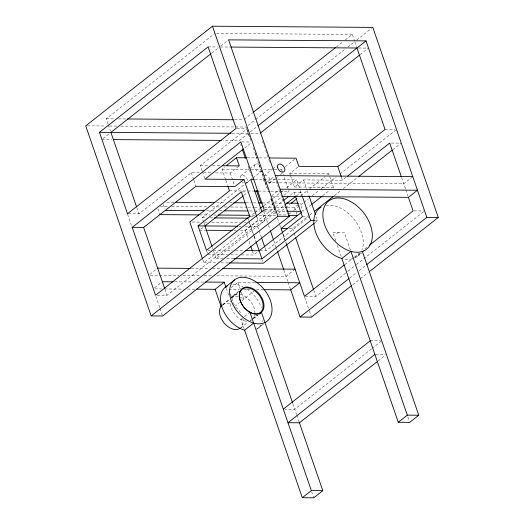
<?xml version="1.0" encoding="UTF-8"?>
<svg xmlns="http://www.w3.org/2000/svg" width="524" height="524" viewBox="0 0 524 524"><rect width="100%" height="100%" fill="white"/><g stroke="black" fill="none" stroke-linecap="round" stroke-linejoin="round"><path stroke-width="0.39" stroke-dasharray="2.62 1.97" d="M108.055 124.096L106.241 118.817L214.873 33.405M103.071 138.565L109.103 133.817M211.84 53.042L218.908 47.488M220.755 46.033L228.602 39.863M244.322 119.334L252.679 112.765M336.244 47.062L342.67 42.005M345.244 39.981L352.318 34.427L354.65 41.213M248.009 125.524L255.083 119.963M255.732 119.459L345.159 49.145M347.733 47.121L354.165 42.064M356.739 40.04L371.536 28.401M128.328 213.772L138.965 213.851L191.286 172.71L199.402 172.769M202.159 170.87L200.345 165.591L246.961 128.937M246.797 128.891L248.35 133.417L239.298 140.537L222.936 140.412M250.282 131.897L257.349 126.343M360.086 54.653L368.444 48.084M244.61 148.037L251.638 142.515M225.602 179.614L221.993 169.128L224.514 167.143M215.626 172.894L230.233 172.999L239.285 165.885M240.922 175.704L249.11 169.265M249.738 168.774L255.404 164.313M203.653 222.248L202.126 217.807L244.531 184.461M245.16 183.963L250.197 180.007M246.634 182.915L252.299 178.455M252.935 177.964L261.122 171.525M263.827 175.874L272.015 169.435M272.644 168.944L276.423 165.97M200.705 229.27L204.327 226.427M243.745 195.426L247.564 192.426M279.921 169.553L281.552 169.566L282.809 168.577M285.331 166.599L294.776 159.172M149.812 274.327L156.453 269.107M267.502 181.795L274.144 176.575M269.539 183.079L275.211 178.625M275.84 178.134L277.727 176.647M280.248 174.662L282.764 172.684M290.309 174.951L289.785 173.444L298.235 166.802M154.488 287.905L161.733 282.207M271.576 195.845L278.82 190.147M254.579 212.927L251.559 215.298L254.612 215.318M255.181 212.449L260.133 208.552M263.913 205.585L272.722 198.662M273.351 198.164L284.047 189.754M286.569 187.775L296.643 179.85L300.082 189.839M264.489 210.583L273.928 203.161M274.556 202.67L281.48 197.227M283.995 195.249L289.032 191.293L283.615 175.56M290.565 175.704L294.462 187.022L303.514 179.902L342.454 180.191L346.927 176.673M202.788 259.681L203.843 262.753L257.985 220.185L264.856 220.237L262.21 212.554M240.405 230.527L245.311 230.56L274.923 207.275M275.558 206.777L283.196 200.771M290.198 195.269L294.016 192.269L300.887 192.315L301.942 195.373M157.193 295.235L167.012 295.313L274.36 210.903M213.589 251.094L216.15 258.535L264.856 220.237M245.016 226.25L257.612 226.342L276.705 211.329M277.34 210.831L284.342 205.329M296.433 195.819L300.887 192.315M278.316 213.366L289.811 204.327M300.671 195.793L307.057 190.775M309.612 188.764L324.926 176.719M327.461 174.728L328.725 173.732L333.402 187.31L331.489 188.81M287.204 207.439L294.567 207.491L298.791 204.17M288.495 214.454L291.069 212.43M293.643 210.412L303.285 202.827M303.927 202.323L308.426 198.786M312.284 195.753L318.71 190.697M321.284 188.679L336.067 177.053M339.925 174.02L395.849 130.05M311.092 204.851L302.807 211.369L299.997 203.22M322.568 195.832L328.941 190.815M241.453 254.9L253.727 254.998L259.157 250.727M289.255 228.51L292.53 228.536L309.245 215.397M309.887 214.892L313.097 212.364M334.312 195.681L340.738 190.631M343.312 188.607L357.453 177.485M392.81 149.687L401.168 143.118M259.917 250.734L266.028 250.78L309.304 216.753M231.287 287.519L237.929 282.298L255.018 282.423M314.99 222.635L317.537 220.63L315.684 215.253M233.134 295.615L239.173 290.866M222.713 304.588L229.355 299.368M238.197 292.418L231.163 297.946A14.718 9.714 51.8 0 1 238.571 296.735M222.785 304.87L230.029 299.178M231.307 298.176L238.341 292.647M234.706 306.383L239.54 302.59M241.95 300.691L253.989 291.226M336.729 233.665L338.537 232.237M295.097 269.179L286.045 276.299L215.692 275.775M412.788 176.647L403.735 183.767L279.39 182.837M242.101 318.448L240.896 319.398L244.086 328.653M244.518 316.555L249.948 312.284M240.588 327.965L247.656 322.411M250.23 320.393L251.513 319.378M252.155 318.874L257.297 314.832M253.557 318.54L257.782 315.219M253.223 318.815L258.057 315.022M256.465 329.21L261.895 324.939M258.083 328.286L263.513 324.015M344.949 264.489L353.949 257.415M354.591 256.911L359.091 253.374M364.874 248.821L366.8 247.308M354.525 257.618L360.558 252.876M357.584 256.262L361.809 252.941M305.269 296.335L315.9 296.42L347.399 271.655M348.041 271.144L355.757 265.079M356.399 264.574L424.538 211.002M349.613 278.074L356.687 272.513M359.261 270.489L365.693 265.432M352.698 284.735L359.778 279.174M360.42 278.67L368.143 272.598M371.437 348.932L294.757 409.224L284.938 409.152M372.079 348.427L381.027 341.393M378.033 360.997L385.061 355.475M207.995 250.341L210.281 250.341M216.51 33.418L352.318 34.427M208.1 46.891L217.912 46.97M220.368 46.983L230.187 47.055M358.626 48.011L367.625 48.077M106.241 118.817L114.422 118.883M118.509 118.909L126.69 118.968M234.68 119.773L243.68 119.839M87.37 125.865L105.37 125.996M109.457 126.029L117.638 126.088M120.913 126.114L246.077 127.044L246.876 129.363M236.966 128.36L245.966 128.426M385.035 129.461L394.854 129.533M231.988 133.293L248.35 133.417M250.806 133.437L259.806 133.502M101.859 139.515L111.678 139.587M241.636 141.932L250.636 142.004M391.349 143.045L400.349 143.111M247.086 157.816L258.509 157.901M259.321 157.907L268.295 157.973M200.345 165.591L209.266 165.663M212.508 165.682L219.811 165.735M221.993 169.128L250.551 169.337M251.363 169.344L260.336 169.409M263.605 169.435L273.39 169.507M274.209 169.514L279.102 169.547M203.456 172.802L211.572 172.861M289.785 173.444L328.725 173.732M254.919 179.542L277.006 179.706M277.825 179.712L296.643 179.85M267.934 182.752L278.572 182.837M294.462 187.022L333.402 187.31M229.473 190.847L253.524 191.024M258.43 191.064L269.886 191.149M270.705 191.155L289.032 191.293M242.095 191.882L246.673 191.915M271.792 196.323L280.792 196.389M166.652 202.231L174.014 202.284M216.556 202.605L225.549 202.67M229.643 202.696L232.918 202.722M246.005 202.821L252.548 202.867M253.367 202.873L257.461 202.906M262.367 202.945L273.823 203.03M274.635 203.03L283.635 203.102M160.396 206.495L167.765 206.548M171.852 206.58L207.851 206.849M211.938 206.875L220.938 206.947M224.213 206.967L226.663 206.987M230.757 207.019L247.118 207.137M247.937 207.144L253.662 207.19M254.481 207.196L259.387 207.229M264.299 207.268L275.748 207.353M276.567 207.36L286.386 207.432M265.013 209.816L274.831 209.888M413.908 210.923L423.719 210.995M206.594 210.655L216.084 210.72M219.359 210.746L222.628 210.772M249.627 210.976L253.721 211.002M254.533 211.008L260.042 211.048M263.86 211.08L276.842 211.172M277.654 211.179L286.576 211.244M278.853 214.892L287.853 214.958M199.637 214.912L209.836 214.991M213.923 215.017L217.198 215.043M259.242 215.357L276.279 215.482M250.511 216.32L254.323 216.347M302.433 216.707L307.778 216.746M202.126 217.807L206.214 217.833M210.307 217.866L212.757 217.886M315.245 220.611L317.537 220.63M192.269 222.045L200.423 222.104M204.504 222.13L207.766 222.156M211.847 222.189L240.405 222.399M244.485 222.431L246.116 222.445M239.291 226.204L240.922 226.217M199.5 230.219L205.225 230.265M233.855 230.475L236.311 230.494M213.327 250.348L232.152 250.505M235.427 250.531L243.608 250.596M207.897 254.618L227.54 254.782M230.809 254.808L237.359 254.861M216.15 258.535L222.693 258.581M226.781 258.614L234.143 258.666M203.843 262.753L216.897 262.852M220.977 262.878L228.32 262.937M191.201 268.406L209.2 268.543M212.475 268.563L220.656 268.629M150.244 275.29L178.874 275.5M182.968 275.532L200.148 275.657M204.236 275.69L212.417 275.748M174.544 281.827L192.446 281.958M196.513 281.991L203.836 282.043M154.907 288.862L161.418 288.914M164.674 288.94L183.393 289.078M187.461 289.104L194.784 289.163M228.877 289.412L239.455 289.49M243.522 289.523L250.033 289.569M256.544 289.621L263.055 289.667M370.213 340.81L380.843 340.888M375.701 354.388L385.52 354.46M354.912 41.966L356.988 47.998M401.62 177.616L405.556 189.046M405.812 189.799L407.895 195.832M341.419 177.171L342.454 180.191M350.392 250.066L344.268 232.283L332.812 232.198L335.74 240.699M407.855 416.947L409.179 420.805M337.338 245.337L341.596 257.71M303.514 179.902L306.953 189.891M307.221 190.657L308.806 195.269M300.35 190.612L301.935 195.223M294.016 192.269L295.064 195.321M281.552 169.566L283.353 174.813M294.567 207.491L297.37 215.639M262.452 141.185L264.568 147.336M265.629 150.408L268.537 158.864M268.805 159.63L269.86 162.702M276.214 181.147L278.329 187.297M279.39 190.369L283.622 202.664M284.676 205.736L286.798 211.886M287.06 212.652L287.591 214.192M292.53 228.536L293.859 232.394M294.121 233.167L295.451 237.018M313.778 290.244L315.9 296.42M248.618 134.183L250.203 138.794M255.234 153.394L256.819 158.006M259.203 164.922L262.642 174.911M263.703 177.99L267.142 187.978M270.843 198.734L272.434 203.345M272.696 204.118L273.757 207.19M274.019 207.956L274.55 209.495M282.927 233.828L286.366 243.817M247.145 130.135L248.206 133.227M248.474 134L250.865 140.949M253.262 147.906L268.426 191.948M270.823 198.897L275.074 211.264M275.342 212.03L275.873 213.576M277.471 218.213L279.6 224.396M279.868 225.169L280.661 227.488M282.79 233.665L286.248 243.712M304.608 297.023L309.127 310.156M309.396 310.928L311.525 317.112M240.627 144.388L241.158 145.934M248.068 165.99L251.52 176.018M263.736 211.499L268.249 224.613M268.517 225.386L270.109 230.016M273.829 240.811L276.22 247.754M276.482 248.527L277.019 250.072M283.923 270.129L287.866 281.578M288.121 282.331L290.46 289.117M256.924 217.113L257.985 220.185M257.612 226.342L261.293 237.031M264.974 247.728L266.028 250.78M247.937 218.148L248.703 220.368M248.959 221.108L253.898 235.453M254.16 236.219L255.738 240.798M249.64 223.237L255.725 240.909M262.341 260.12L262.871 261.659M230.233 172.999L234.385 185.07M245.311 230.56L247.937 238.197M248.992 241.25L250.57 245.835M252.411 251.179L253.727 254.998M225.864 180.361L227.665 185.607M292.89 403.808L296.571 414.504M296.833 415.257L299.171 422.049M202.421 171.63L204.76 178.415M311.623 491.63L313.752 497.8M237.929 282.298L240.313 289.241M241.374 292.327L243.765 299.269A14.718 9.714 51.8 0 0 240.313 297.324M191.286 172.71L193.625 179.496M193.887 180.256L195.963 186.289M230.468 294.043L234.176 304.844M203.908 222.988L204.93 225.949M212.279 247.302L212.803 248.821M226.309 288.37L229.23 296.859M206.587 250.806L207.373 253.092M163.324 204.419L164.857 208.866M157.894 208.69L159.676 213.877M108.317 124.856L110.394 130.889M136.843 207.707L138.965 213.851M164.936 289.274L167.012 295.313M127.627 214.336L131.609 225.91M155.877 296.394L159.774 307.706M160.036 308.466L162.375 315.252M360.296 253.334A30.661 20.233 51.8 0 1 354.139 258.273M352.18 258.902A30.661 20.233 51.8 0 1 343.24 258.836M325.928 205.356A30.661 20.233 51.8 0 1 353.864 219.006A30.661 20.233 51.8 0 1 362.176 249.594M251.618 320.053A15.327 10.12 51.8 0 1 250.276 320.747M246.568 321.238A15.327 10.12 51.8 0 1 241.178 319.555L240.575 319.221A15.327 10.12 51.8 0 1 230.285 301.097M231.222 297.933A15.327 10.12 51.8 0 1 238.59 294.141M240.346 294.416A15.327 10.12 51.8 0 1 254.946 313.09M254.782 314.858A15.327 10.12 51.8 0 1 253.4 318.323M260.88 325.037A26.292 17.351 51.8 0 1 256.675 329.255M232.774 284.421A26.292 17.351 51.8 0 1 242.9 286.694M247.014 289.065A26.292 17.351 51.8 0 1 261.391 307.83M262.537 320.74A26.292 17.351 51.8 0 1 262.301 321.671M261.338 171.322A4.598 3.033 51.8 0 1 256.714 170.686A4.598 3.033 51.8 0 1 254.684 165.42A4.598 3.033 51.8 0 1 258.646 164.34M240.084 178.101A4.598 3.033 51.8 0 1 245.134 176.378A4.598 3.033 51.8 0 1 246.254 183.151M243.575 182.981A4.598 3.033 51.8 0 1 242.337 182.169M241.014 180.656A4.598 3.033 51.8 0 1 240.68 180.079M264.64 175.481A4.598 3.033 51.8 0 1 270.011 179.201A4.598 3.033 51.8 0 1 267.915 183.544M265.249 182.339A4.598 3.033 51.8 0 1 264.915 182.044M264.607 181.717A4.598 3.033 51.8 0 1 263.14 176.876M222.89 304.51A14.718 9.714 51.8 0 1 231.254 304.437M235.807 307.234A14.718 9.714 51.8 0 1 241.171 313.883M242.848 318.343A14.718 9.714 51.8 0 1 240.948 327.651"/><path stroke-width="0.79" d="M212.475 26.2L85.733 125.852L151.181 315.92L162.63 316.005L289.372 216.353L228.602 39.863L366.04 40.885L426.811 217.375L438.267 217.46L372.819 27.392L212.475 26.2L277.923 216.268L289.372 216.353M99.462 132.31L208.1 46.891L236.147 128.354L127.509 213.766L99.462 132.31L231.176 133.286M211.192 53.553L110.911 132.395L136.581 206.934M253.321 112.26L335.602 47.566M257.998 125.832L366.04 40.885M132.186 227.344L240.817 141.925L264.194 209.81L155.556 295.228L132.186 227.344L143.635 227.429L195.963 186.289L234.903 186.577L243.955 179.457L256.662 216.347M260.448 132.998L359.444 55.164M243.333 149.045L205.015 179.169L243.955 179.457M226.401 165.656L236.481 157.737L246.267 157.809M198.059 225.896L241.328 191.876L249.745 216.314L206.469 250.334L198.059 225.896L237.654 226.191M243.11 195.93L204.93 225.949L212.017 246.535M249.142 217.198L250.354 216.248M260.762 208.061L263.284 206.083M283.831 200.273L288.927 196.271M284.977 204.825L295.798 196.323M291.089 203.325L296.839 198.806M269.113 157.979L296.034 158.176L298.837 166.324L337.784 166.612L385.035 129.461L356.988 47.998L231.005 47.062M151.181 315.92L277.923 216.268M282.665 233.062L281.074 228.451L301.595 212.318M311.728 204.353L321.926 196.33M347.563 176.175L389.712 143.032L401.358 176.85M196.415 289.176L215.128 289.313L224.18 282.194L226.041 287.597M314.387 211.349L333.028 196.697M358.737 176.477L392.168 150.198M225.418 287.08L234.47 279.96M234.143 258.666L261.961 258.876L310.667 220.578L314.485 220.611M314.354 223.132L263.402 263.199L229.139 262.943M222.183 305.348L220.977 306.298L215.128 289.313M239.619 291.639L240.896 290.637M258.994 314.269L261.404 312.37A15.327 10.12 51.8 0 0 257.448 291.96A15.327 10.12 51.8 0 0 239.913 291.619A15.327 10.12 51.8 0 0 249.627 312.101L250.23 312.442A15.327 10.12 51.8 0 0 261.07 312.645L261.45 312.33L292.621 403.035M263.867 289.674L290.722 289.877L299.774 282.757L255.83 282.429M282.423 196.402L408.412 197.338L417.464 190.225L280.026 189.203M227.58 285.711A26.292 17.351 51.8 0 0 222.307 308.112A26.292 17.351 51.8 0 0 243.719 329.923L244.616 330.192L253.668 323.079M344.307 264.993L304.451 296.335L286.635 244.59M369.374 245.284L413.089 210.917L408.412 197.338M290.722 289.877L300.069 317.027L348.964 278.585M366.335 264.921L426.811 217.375M351.414 285.75L311.525 317.112L300.069 317.027M369.427 271.583L438.267 217.46M283.301 409.139L370.213 340.81M374.883 354.381L287.977 422.717L299.427 422.803L377.391 361.501M244.616 330.192L302.296 497.715L311.348 490.595L322.804 490.68L299.427 422.803M407.312 415.146L350.916 251.363L341.864 258.483L398.26 422.265L407.312 415.146L418.768 415.231L362.372 251.448M322.804 490.68L313.752 497.8L302.296 497.715M418.768 415.231L409.709 422.351L398.26 422.265M127.509 118.974L233.042 119.76M113.315 139.6L221.305 140.399M222.248 165.754L239.285 165.885L236.481 157.737M275.349 175.625L412.788 176.647M254.101 179.536L250.832 179.509L261.941 211.788M254.343 191.031L258.43 191.064M175.651 202.297L214.919 202.592M233.73 202.729L245.186 202.814M258.273 202.912L262.367 202.945M286.091 203.116L298.359 203.207M165.361 210.347L204.308 210.635M224.265 210.786L247.99 210.962M287.388 211.251L301.182 211.355M159.931 214.617L198.871 214.906M218.017 215.05L249.922 215.285M288.449 215.574L297.37 215.639M214.395 217.899L247.937 218.148M281.074 228.451L287.624 228.497M206.043 230.272L232.224 230.462M245.245 250.61L259.157 250.727L302.433 216.707L295.333 196.087M157.659 268.157L190.382 268.399M222.287 268.635L295.097 269.179M162.335 281.735L172.913 281.814M205.467 282.056L224.18 282.194M342.041 258.535L340.836 258.175A30.661 20.233 51.8 0 1 316.123 233.403A30.661 20.233 51.8 0 1 321.133 207.085M337.784 166.612L341.157 176.418M309.068 196.042L315.422 214.48M302.197 195.989L310.667 220.578M295.719 237.791L313.509 289.477M242.219 149.019L245.409 158.274M256.563 190.677L260.814 203.017M270.377 230.789L273.561 240.044M277.55 251.612L283.654 269.356M261.561 237.798L264.712 246.961M256 241.564L261.961 258.876M250.832 246.601L252.149 250.42M227.927 186.354L229.473 190.847L189.819 222.025L202.519 258.908M249.948 312.284L311.348 490.595M143.635 227.429L164.674 288.521M240.215 328.26A14.718 9.714 51.8 0 1 220.414 316.607L220.204 315.965A14.718 9.714 51.8 0 1 220.833 306.494L221.115 306.101A14.718 9.714 51.8 0 1 221.423 305.728M246.273 309.677A14.718 9.714 51.8 0 0 259.315 313.097A14.718 9.714 51.8 0 0 262.419 301.405L262.203 300.769A14.718 9.714 51.8 0 0 252.051 289.176A14.718 9.714 51.8 0 0 241.033 290.44L240.752 290.84A14.718 9.714 51.8 0 0 240.116 300.304L240.333 300.946A14.718 9.714 51.8 0 0 241.132 302.859M245.756 309.193A14.718 9.714 51.8 0 1 241.446 303.488M264.967 322.542L264.175 322.889A26.292 17.351 51.8 0 1 253.806 323.118L252.771 322.804A26.292 17.351 51.8 0 1 230.088 287.191A26.292 17.351 51.8 0 1 261.509 286.504A26.292 17.351 51.8 0 1 264.967 322.542M363.191 251.153L362.228 251.5A30.661 20.233 51.8 0 1 351.093 251.415L349.888 251.055A30.661 20.233 51.8 0 1 323.531 209.168A30.661 20.233 51.8 0 1 360.767 209.443A30.661 20.233 51.8 0 1 363.191 251.153M277.628 167.732A4.598 3.033 51.8 0 0 283.903 171.78A4.598 3.033 51.8 0 0 281.971 164.752A4.598 3.033 51.8 0 0 277.628 167.732"/></g></svg>
